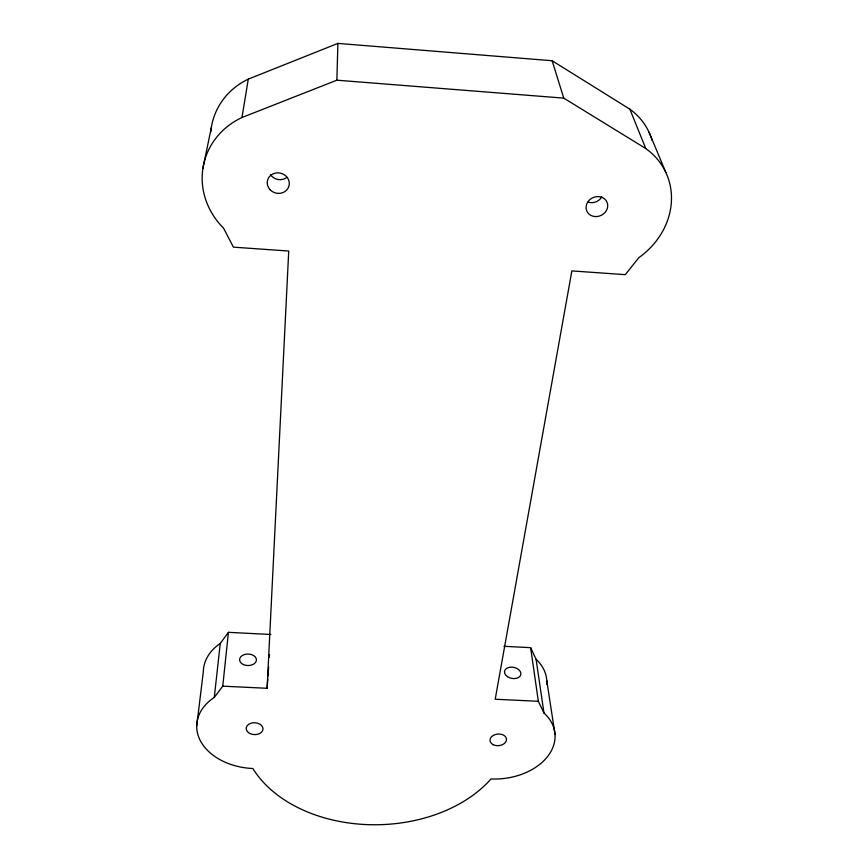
<?xml version="1.0" encoding="UTF-8"?>
<svg xmlns="http://www.w3.org/2000/svg" width="868" height="868" viewBox="0 0 868 868"><rect width="100%" height="100%" fill="white"/><g stroke="black" fill="none" stroke-linecap="round" stroke-linejoin="round"><path stroke-width="1.3" d="M503.961 646.302L530.63 647.658L536.077 659.246L543.976 713.029A56.941 39.939 -5.3 0 1 547.263 756.929A56.941 39.939 -5.3 0 1 491.028 778.965A135.18 95.719 -1.3 0 1 366.372 824.578A135.18 95.719 -1.3 0 1 252.881 768.527A57.82 40.829 2.8 0 1 200.627 741.229A57.82 40.829 2.8 0 1 214.277 697.416L222.761 686.165L267.116 688.291L288.729 251.036L233.416 247.152L223.553 228.165A76.243 70.33 14.4 0 1 241.966 117.516L336.86 80.192L337.902 43.4L552.124 60.738L629.875 109.184A71.968 64.764 -27.5 0 1 652.161 140.507M267.116 688.291L267.778 678.874M267.962 676.194L268.624 666.776M269.286 657.358L269.471 654.667M222.761 686.165L228.436 632.338L270.881 634.486M214.277 697.416L220.277 643.427L228.436 632.338M196.7 726.039L203.34 671.669A55.389 40.34 3.1 0 1 220.277 643.427M241.966 117.516L248.281 79.129L337.902 43.4M202.917 168.338L211.249 127.932M543.976 713.029L538.355 701.301L495.205 699.228L571.86 270.914L625.296 274.657L638.794 257.698A75.95 67.237 -24.8 0 0 645.749 148.526L629.875 109.184M336.86 80.192L563.766 98.127L645.749 148.526M649.09 132.316L665.886 172.548M552.124 60.738L563.766 98.127M546.775 680.577L555.043 734.599M530.63 647.658L538.355 701.301M210.772 131.806A72.185 67.628 17.8 0 1 248.281 79.129M536.077 659.246A54.586 39.505 -5.4 0 1 546.764 684.461M286.972 177.278A10.893 10.091 15.3 0 1 270.545 174.718M601.828 196.927A10.85 9.656 -25.5 0 1 588.178 202.114M248.465 732.581A8.409 5.935 2.8 0 0 262.646 730.606A8.409 5.935 2.8 0 0 252.707 722.849A8.409 5.935 2.8 0 0 248.465 732.581M493.208 744.701A8.279 5.805 -5.3 0 0 506.456 740.252A8.279 5.805 -5.3 0 0 495.129 734.621A8.279 5.805 -5.3 0 0 493.208 744.701M270.122 189.767A11.089 10.221 14.3 0 0 288.784 186.598A11.089 10.221 14.3 0 0 275.883 173.014A11.089 10.221 14.3 0 0 270.122 189.767M595.003 216.555A11.045 9.776 -24.7 0 0 607.079 202.309A11.045 9.776 -24.7 0 0 588.602 200.877A11.045 9.776 -24.7 0 0 595.003 216.555M507.433 676.628A8.311 5.599 11.6 0 0 520.8 674.696A8.311 5.599 11.6 0 0 509.831 667.232A8.311 5.599 11.6 0 0 507.433 676.628M243.441 664.584A8.43 5.75 0.9 0 0 256.44 660.157A8.43 5.75 0.9 0 0 244.168 654.646A8.43 5.75 0.9 0 0 243.441 664.584"/></g></svg>
